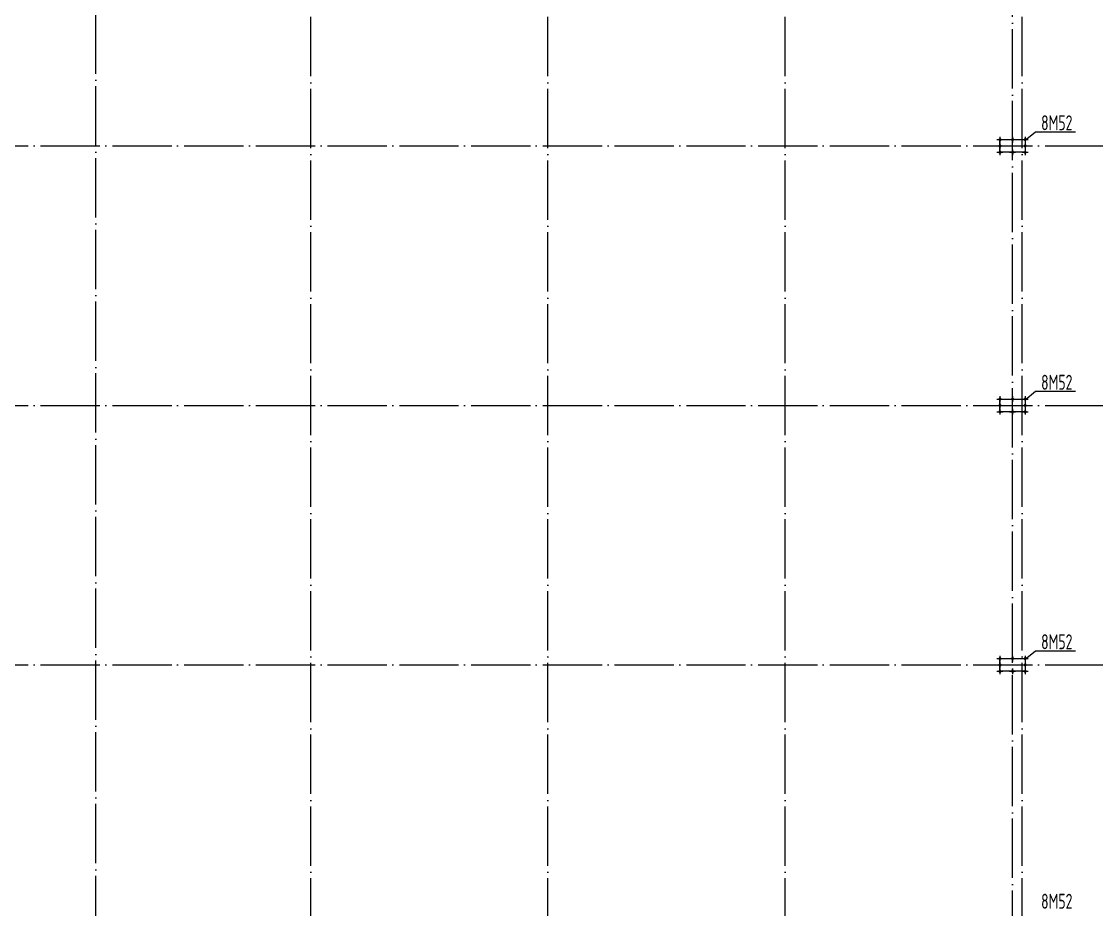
# Model space of a CAD drawing. Extents: x 69728788 to 150676229, y 15322671 to 43663798.
# Drawn here: x 75162744 to 75199006, y 20583417 to 20613360 of the extents above; entities that cross this region are included whole.
import ezdxf

# ---------------------------------------------------------------- set-up
doc = ezdxf.new("R2010")
doc.units = 0
doc.header["$LTSCALE"] = 1000
doc.header["$MEASUREMENT"] = 0
doc.linetypes.add('DOTE', pattern=[2.42, 2, -0.2, 0.02, -0.2])
for name, color, linetype in [('10', 7, 'CONTINUOUS'), ('DOTE', 251, 'DOTE'), ('WALL', 4, 'CONTINUOUS'), ('底线', 250, 'CONTINUOUS')]:
    doc.layers.add(name, color=color, linetype=linetype)
doc.styles.add('TSSD_Rein', font='atssdeng.shx', dxfattribs={"width": 0.7, "bigfont": 'atssdchn.shx'})

msp = doc.modelspace()

# ---------------------------------------------------------------- linework, layer by layer
at = {"layer": '10'}
for p, q in [((75195648.1, 20609378.5), (75195744.1, 20609378.5)), ((75195648.1, 20609378.5), (75195744.1, 20609378.5)), ((75195648.1, 20609378.5), (75195744.1, 20609378.5)), ((75195648.1, 20609378.5), (75195744.1, 20609378.5)), ((75195750.5, 20609473.6), (75195750.5, 20609283.4)), ((75195750.5, 20609473.6), (75195750.5, 20609283.4)), ((75195750.5, 20609473.6), (75195750.5, 20609283.4)), ((75195750.5, 20609473.6), (75195750.5, 20609283.4)), ((75195755.5, 20609378.5), (75195851.5, 20609378.5)), ((75196073.1, 20609378.5), (75196169.1, 20609378.5)), ((75196073.1, 20609378.5), (75196169.1, 20609378.5)), ((75196073.1, 20609378.5), (75196169.1, 20609378.5)), ((75196073.1, 20609378.5), (75196169.1, 20609378.5)), ((75196175.5, 20609473.6), (75196175.5, 20609283.4)), ((75196175.5, 20609473.6), (75196175.5, 20609283.4)), ((75196175.5, 20609473.6), (75196175.5, 20609283.4)), ((75196175.5, 20609473.6), (75196175.5, 20609283.4)), ((75196180.5, 20609378.5), (75196276.5, 20609378.5)), ((75196498.1, 20609378.5), (75196594.1, 20609378.5)), ((75196498.1, 20609378.5), (75196594.1, 20609378.5)), ((75196498.1, 20609378.5), (75196594.1, 20609378.5)), ((75196498.1, 20609378.5), (75196594.1, 20609378.5)), ((75196600.5, 20609473.6), (75196600.5, 20609283.4)), ((75196600.5, 20609473.6), (75196600.5, 20609283.4)), ((75196600.5, 20609473.6), (75196600.5, 20609283.4)), ((75196600.5, 20609473.6), (75196600.5, 20609283.4)), ((75196605.5, 20609378.5), (75196701.5, 20609378.5)), ((75195648.1, 20609163.5), (75195744.1, 20609163.5)), ((75195648.1, 20609163.5), (75195744.1, 20609163.5)), ((75195648.1, 20609163.5), (75195744.1, 20609163.5)), ((75195648.1, 20609163.5), (75195744.1, 20609163.5)), ((75195648.1, 20608948.5), (75195744.1, 20608948.5)), ((75195648.1, 20608948.5), (75195744.1, 20608948.5)), ((75195648.1, 20608948.5), (75195744.1, 20608948.5)), ((75195648.1, 20608948.5), (75195744.1, 20608948.5)), ((75195750.5, 20609258.6), (75195750.5, 20609068.4)), ((75195750.5, 20609258.6), (75195750.5, 20609068.4)), ((75195750.5, 20609258.6), (75195750.5, 20609068.4)), ((75195750.5, 20609258.6), (75195750.5, 20609068.4)), ((75195750.5, 20609043.6), (75195750.5, 20608853.4)), ((75195750.5, 20609043.6), (75195750.5, 20608853.4)), ((75195750.5, 20609043.6), (75195750.5, 20608853.4)), ((75195750.5, 20609043.6), (75195750.5, 20608853.4)), ((75195755.5, 20609163.5), (75195851.5, 20609163.5)), ((75195755.5, 20608948.5), (75195851.5, 20608948.5)), ((75196073.1, 20608948.5), (75196169.1, 20608948.5)), ((75196073.1, 20608948.5), (75196169.1, 20608948.5)), ((75196073.1, 20608948.5), (75196169.1, 20608948.5)), ((75196073.1, 20608948.5), (75196169.1, 20608948.5)), ((75196175.5, 20609043.6), (75196175.5, 20608853.4)), ((75196175.5, 20609043.6), (75196175.5, 20608853.4)), ((75196175.5, 20609043.6), (75196175.5, 20608853.4)), ((75196175.5, 20609043.6), (75196175.5, 20608853.4)), ((75196180.5, 20608948.5), (75196276.5, 20608948.5)), ((75196498.1, 20609163.5), (75196594.1, 20609163.5)), ((75196498.1, 20609163.5), (75196594.1, 20609163.5)), ((75196498.1, 20609163.5), (75196594.1, 20609163.5)), ((75196498.1, 20609163.5), (75196594.1, 20609163.5)), ((75196498.1, 20608948.5), (75196594.1, 20608948.5)), ((75196498.1, 20608948.5), (75196594.1, 20608948.5)), ((75196498.1, 20608948.5), (75196594.1, 20608948.5)), ((75196498.1, 20608948.5), (75196594.1, 20608948.5)), ((75196600.5, 20609258.6), (75196600.5, 20609068.4)), ((75196600.5, 20609258.6), (75196600.5, 20609068.4)), ((75196600.5, 20609258.6), (75196600.5, 20609068.4)), ((75196600.5, 20609258.6), (75196600.5, 20609068.4)), ((75196600.5, 20609043.6), (75196600.5, 20608853.4)), ((75196600.5, 20609043.6), (75196600.5, 20608853.4)), ((75196600.5, 20609043.6), (75196600.5, 20608853.4)), ((75196600.5, 20609043.6), (75196600.5, 20608853.4)), ((75196605.5, 20609163.5), (75196701.5, 20609163.5)), ((75196605.5, 20608948.5), (75196701.5, 20608948.5)), ((75195648.1, 20600628.5), (75195744.1, 20600628.5)), ((75195648.1, 20600628.5), (75195744.1, 20600628.5)), ((75195648.1, 20600628.5), (75195744.1, 20600628.5)), ((75195648.1, 20600628.5), (75195744.1, 20600628.5)), ((75195750.5, 20600723.6), (75195750.5, 20600533.4)), ((75195750.5, 20600723.6), (75195750.5, 20600533.4)), ((75195750.5, 20600723.6), (75195750.5, 20600533.4)), ((75195750.5, 20600723.6), (75195750.5, 20600533.4)), ((75195755.5, 20600628.5), (75195851.5, 20600628.5)), ((75196073.1, 20600628.5), (75196169.1, 20600628.5)), ((75196073.1, 20600628.5), (75196169.1, 20600628.5)), ((75196073.1, 20600628.5), (75196169.1, 20600628.5)), ((75196073.1, 20600628.5), (75196169.1, 20600628.5)), ((75196175.5, 20600723.6), (75196175.5, 20600533.4)), ((75196175.5, 20600723.6), (75196175.5, 20600533.4)), ((75196175.5, 20600723.6), (75196175.5, 20600533.4)), ((75196175.5, 20600723.6), (75196175.5, 20600533.4)), ((75196180.5, 20600628.5), (75196276.5, 20600628.5)), ((75196498.1, 20600628.5), (75196594.1, 20600628.5)), ((75196498.1, 20600628.5), (75196594.1, 20600628.5)), ((75196498.1, 20600628.5), (75196594.1, 20600628.5)), ((75196498.1, 20600628.5), (75196594.1, 20600628.5)), ((75196600.5, 20600723.6), (75196600.5, 20600533.4)), ((75196600.5, 20600723.6), (75196600.5, 20600533.4)), ((75196600.5, 20600723.6), (75196600.5, 20600533.4)), ((75196600.5, 20600723.6), (75196600.5, 20600533.4)), ((75196605.5, 20600628.5), (75196701.5, 20600628.5)), ((75195648.1, 20600413.5), (75195744.1, 20600413.5)), ((75195648.1, 20600413.5), (75195744.1, 20600413.5)), ((75195648.1, 20600413.5), (75195744.1, 20600413.5)), ((75195648.1, 20600413.5), (75195744.1, 20600413.5)), ((75195750.5, 20600508.6), (75195750.5, 20600318.4)), ((75195750.5, 20600508.6), (75195750.5, 20600318.4)), ((75195750.5, 20600508.6), (75195750.5, 20600318.4)), ((75195750.5, 20600508.6), (75195750.5, 20600318.4)), ((75195750.5, 20600293.6), (75195750.5, 20600103.4)), ((75195750.5, 20600293.6), (75195750.5, 20600103.4)), ((75195750.5, 20600293.6), (75195750.5, 20600103.4)), ((75195750.5, 20600293.6), (75195750.5, 20600103.4)), ((75195755.5, 20600413.5), (75195851.5, 20600413.5)), ((75196175.5, 20600293.6), (75196175.5, 20600103.4)), ((75196175.5, 20600293.6), (75196175.5, 20600103.4)), ((75196175.5, 20600293.6), (75196175.5, 20600103.4)), ((75196175.5, 20600293.6), (75196175.5, 20600103.4)), ((75196498.1, 20600413.5), (75196594.1, 20600413.5)), ((75196498.1, 20600413.5), (75196594.1, 20600413.5)), ((75196498.1, 20600413.5), (75196594.1, 20600413.5)), ((75196498.1, 20600413.5), (75196594.1, 20600413.5)), ((75196600.5, 20600508.6), (75196600.5, 20600318.4)), ((75196600.5, 20600508.6), (75196600.5, 20600318.4)), ((75196600.5, 20600508.6), (75196600.5, 20600318.4)), ((75196600.5, 20600508.6), (75196600.5, 20600318.4)), ((75196600.5, 20600293.6), (75196600.5, 20600103.4)), ((75196600.5, 20600293.6), (75196600.5, 20600103.4)), ((75196600.5, 20600293.6), (75196600.5, 20600103.4)), ((75196600.5, 20600293.6), (75196600.5, 20600103.4)), ((75196605.5, 20600413.5), (75196701.5, 20600413.5)), ((75195648.1, 20600198.5), (75195744.1, 20600198.5)), ((75195648.1, 20600198.5), (75195744.1, 20600198.5)), ((75195648.1, 20600198.5), (75195744.1, 20600198.5)), ((75195648.1, 20600198.5), (75195744.1, 20600198.5)), ((75195755.5, 20600198.5), (75195851.5, 20600198.5)), ((75196073.1, 20600198.5), (75196169.1, 20600198.5)), ((75196073.1, 20600198.5), (75196169.1, 20600198.5)), ((75196073.1, 20600198.5), (75196169.1, 20600198.5)), ((75196073.1, 20600198.5), (75196169.1, 20600198.5)), ((75196180.5, 20600198.5), (75196276.5, 20600198.5)), ((75196498.1, 20600198.5), (75196594.1, 20600198.5)), ((75196498.1, 20600198.5), (75196594.1, 20600198.5)), ((75196498.1, 20600198.5), (75196594.1, 20600198.5)), ((75196498.1, 20600198.5), (75196594.1, 20600198.5)), ((75196605.5, 20600198.5), (75196701.5, 20600198.5)), ((75195648.1, 20591878.5), (75195744.1, 20591878.5)), ((75195648.1, 20591878.5), (75195744.1, 20591878.5)), ((75195648.1, 20591878.5), (75195744.1, 20591878.5)), ((75195648.1, 20591878.5), (75195744.1, 20591878.5)), ((75195750.5, 20591973.6), (75195750.5, 20591783.4)), ((75195750.5, 20591973.6), (75195750.5, 20591783.4)), ((75195750.5, 20591973.6), (75195750.5, 20591783.4)), ((75195750.5, 20591973.6), (75195750.5, 20591783.4)), ((75195755.5, 20591878.5), (75195851.5, 20591878.5)), ((75196073.1, 20591878.5), (75196169.1, 20591878.5)), ((75196073.1, 20591878.5), (75196169.1, 20591878.5)), ((75196073.1, 20591878.5), (75196169.1, 20591878.5)), ((75196073.1, 20591878.5), (75196169.1, 20591878.5)), ((75196175.5, 20591973.6), (75196175.5, 20591783.4)), ((75196175.5, 20591973.6), (75196175.5, 20591783.4)), ((75196175.5, 20591973.6), (75196175.5, 20591783.4)), ((75196175.5, 20591973.6), (75196175.5, 20591783.4)), ((75196180.5, 20591878.5), (75196276.5, 20591878.5)), ((75196498.1, 20591878.5), (75196594.1, 20591878.5)), ((75196498.1, 20591878.5), (75196594.1, 20591878.5)), ((75196498.1, 20591878.5), (75196594.1, 20591878.5)), ((75196498.1, 20591878.5), (75196594.1, 20591878.5)), ((75196600.5, 20591973.6), (75196600.5, 20591783.4)), ((75196600.5, 20591973.6), (75196600.5, 20591783.4)), ((75196600.5, 20591973.6), (75196600.5, 20591783.4)), ((75196600.5, 20591973.6), (75196600.5, 20591783.4)), ((75196605.5, 20591878.5), (75196701.5, 20591878.5)), ((75195648.1, 20591663.5), (75195744.1, 20591663.5)), ((75195648.1, 20591663.5), (75195744.1, 20591663.5)), ((75195648.1, 20591663.5), (75195744.1, 20591663.5)), ((75195648.1, 20591663.5), (75195744.1, 20591663.5)), ((75195750.5, 20591758.6), (75195750.5, 20591568.4)), ((75195750.5, 20591758.6), (75195750.5, 20591568.4)), ((75195750.5, 20591758.6), (75195750.5, 20591568.4)), ((75195750.5, 20591758.6), (75195750.5, 20591568.4)), ((75195750.5, 20591543.6), (75195750.5, 20591353.4)), ((75195750.5, 20591543.6), (75195750.5, 20591353.4)), ((75195750.5, 20591543.6), (75195750.5, 20591353.4)), ((75195750.5, 20591543.6), (75195750.5, 20591353.4)), ((75195755.5, 20591663.5), (75195851.5, 20591663.5)), ((75196175.5, 20591543.6), (75196175.5, 20591353.4)), ((75196175.5, 20591543.6), (75196175.5, 20591353.4)), ((75196175.5, 20591543.6), (75196175.5, 20591353.4)), ((75196175.5, 20591543.6), (75196175.5, 20591353.4)), ((75196498.1, 20591663.5), (75196594.1, 20591663.5)), ((75196498.1, 20591663.5), (75196594.1, 20591663.5)), ((75196498.1, 20591663.5), (75196594.1, 20591663.5)), ((75196498.1, 20591663.5), (75196594.1, 20591663.5)), ((75196600.5, 20591758.6), (75196600.5, 20591568.4)), ((75196600.5, 20591758.6), (75196600.5, 20591568.4)), ((75196600.5, 20591758.6), (75196600.5, 20591568.4)), ((75196600.5, 20591758.6), (75196600.5, 20591568.4)), ((75196600.5, 20591543.6), (75196600.5, 20591353.4)), ((75196600.5, 20591543.6), (75196600.5, 20591353.4)), ((75196600.5, 20591543.6), (75196600.5, 20591353.4)), ((75196600.5, 20591543.6), (75196600.5, 20591353.4)), ((75196605.5, 20591663.5), (75196701.5, 20591663.5)), ((75195648.1, 20591448.5), (75195744.1, 20591448.5)), ((75195648.1, 20591448.5), (75195744.1, 20591448.5)), ((75195648.1, 20591448.5), (75195744.1, 20591448.5)), ((75195648.1, 20591448.5), (75195744.1, 20591448.5)), ((75195755.5, 20591448.5), (75195851.5, 20591448.5)), ((75196073.1, 20591448.5), (75196169.1, 20591448.5)), ((75196073.1, 20591448.5), (75196169.1, 20591448.5)), ((75196073.1, 20591448.5), (75196169.1, 20591448.5)), ((75196073.1, 20591448.5), (75196169.1, 20591448.5)), ((75196180.5, 20591448.5), (75196276.5, 20591448.5)), ((75196498.1, 20591448.5), (75196594.1, 20591448.5)), ((75196498.1, 20591448.5), (75196594.1, 20591448.5)), ((75196498.1, 20591448.5), (75196594.1, 20591448.5)), ((75196498.1, 20591448.5), (75196594.1, 20591448.5)), ((75196605.5, 20591448.5), (75196701.5, 20591448.5))]:
    msp.add_line(p, q, dxfattribs=at)
at = {"layer": '10', "const_width": 51.2}
for points in [[(75195750.5, 20609352.9, 1), (75195750.5, 20609404.1, 1), (75195750.5, 20609352.9)], [(75195750.5, 20609352.9, 1), (75195750.5, 20609404.1, 1), (75195750.5, 20609352.9)], [(75195750.5, 20609352.9, 1), (75195750.5, 20609404.1, 1), (75195750.5, 20609352.9)], [(75195750.5, 20609352.9, 1), (75195750.5, 20609404.1, 1), (75195750.5, 20609352.9)], [(75196175.5, 20609352.9, 1), (75196175.5, 20609404.1, 1), (75196175.5, 20609352.9)], [(75196175.5, 20609352.9, 1), (75196175.5, 20609404.1, 1), (75196175.5, 20609352.9)], [(75196175.5, 20609352.9, 1), (75196175.5, 20609404.1, 1), (75196175.5, 20609352.9)], [(75196175.5, 20609352.9, 1), (75196175.5, 20609404.1, 1), (75196175.5, 20609352.9)], [(75196600.5, 20609352.9, 1), (75196600.5, 20609404.1, 1), (75196600.5, 20609352.9)], [(75196600.5, 20609352.9, 1), (75196600.5, 20609404.1, 1), (75196600.5, 20609352.9)], [(75196600.5, 20609352.9, 1), (75196600.5, 20609404.1, 1), (75196600.5, 20609352.9)], [(75196600.5, 20609352.9, 1), (75196600.5, 20609404.1, 1), (75196600.5, 20609352.9)], [(75195750.5, 20609137.9, 1), (75195750.5, 20609189.1, 1), (75195750.5, 20609137.9)], [(75195750.5, 20609137.9, 1), (75195750.5, 20609189.1, 1), (75195750.5, 20609137.9)], [(75195750.5, 20609137.9, 1), (75195750.5, 20609189.1, 1), (75195750.5, 20609137.9)], [(75195750.5, 20609137.9, 1), (75195750.5, 20609189.1, 1), (75195750.5, 20609137.9)], [(75195750.5, 20608922.9, 1), (75195750.5, 20608974.1, 1), (75195750.5, 20608922.9)], [(75195750.5, 20608922.9, 1), (75195750.5, 20608974.1, 1), (75195750.5, 20608922.9)], [(75195750.5, 20608922.9, 1), (75195750.5, 20608974.1, 1), (75195750.5, 20608922.9)], [(75195750.5, 20608922.9, 1), (75195750.5, 20608974.1, 1), (75195750.5, 20608922.9)], [(75196175.5, 20608922.9, 1), (75196175.5, 20608974.1, 1), (75196175.5, 20608922.9)], [(75196175.5, 20608922.9, 1), (75196175.5, 20608974.1, 1), (75196175.5, 20608922.9)], [(75196175.5, 20608922.9, 1), (75196175.5, 20608974.1, 1), (75196175.5, 20608922.9)], [(75196175.5, 20608922.9, 1), (75196175.5, 20608974.1, 1), (75196175.5, 20608922.9)], [(75196600.5, 20609137.9, 1), (75196600.5, 20609189.1, 1), (75196600.5, 20609137.9)], [(75196600.5, 20609137.9, 1), (75196600.5, 20609189.1, 1), (75196600.5, 20609137.9)], [(75196600.5, 20609137.9, 1), (75196600.5, 20609189.1, 1), (75196600.5, 20609137.9)], [(75196600.5, 20609137.9, 1), (75196600.5, 20609189.1, 1), (75196600.5, 20609137.9)], [(75196600.5, 20608922.9, 1), (75196600.5, 20608974.1, 1), (75196600.5, 20608922.9)], [(75196600.5, 20608922.9, 1), (75196600.5, 20608974.1, 1), (75196600.5, 20608922.9)], [(75196600.5, 20608922.9, 1), (75196600.5, 20608974.1, 1), (75196600.5, 20608922.9)], [(75196600.5, 20608922.9, 1), (75196600.5, 20608974.1, 1), (75196600.5, 20608922.9)], [(75195750.5, 20600602.9, 1), (75195750.5, 20600654.1, 1), (75195750.5, 20600602.9)], [(75195750.5, 20600602.9, 1), (75195750.5, 20600654.1, 1), (75195750.5, 20600602.9)], [(75195750.5, 20600602.9, 1), (75195750.5, 20600654.1, 1), (75195750.5, 20600602.9)], [(75195750.5, 20600602.9, 1), (75195750.5, 20600654.1, 1), (75195750.5, 20600602.9)], [(75196175.5, 20600602.9, 1), (75196175.5, 20600654.1, 1), (75196175.5, 20600602.9)], [(75196175.5, 20600602.9, 1), (75196175.5, 20600654.1, 1), (75196175.5, 20600602.9)], [(75196175.5, 20600602.9, 1), (75196175.5, 20600654.1, 1), (75196175.5, 20600602.9)], [(75196175.5, 20600602.9, 1), (75196175.5, 20600654.1, 1), (75196175.5, 20600602.9)], [(75196600.5, 20600602.9, 1), (75196600.5, 20600654.1, 1), (75196600.5, 20600602.9)], [(75196600.5, 20600602.9, 1), (75196600.5, 20600654.1, 1), (75196600.5, 20600602.9)], [(75196600.5, 20600602.9, 1), (75196600.5, 20600654.1, 1), (75196600.5, 20600602.9)], [(75196600.5, 20600602.9, 1), (75196600.5, 20600654.1, 1), (75196600.5, 20600602.9)], [(75195750.5, 20600387.9, 1), (75195750.5, 20600439.1, 1), (75195750.5, 20600387.9)], [(75195750.5, 20600387.9, 1), (75195750.5, 20600439.1, 1), (75195750.5, 20600387.9)], [(75195750.5, 20600387.9, 1), (75195750.5, 20600439.1, 1), (75195750.5, 20600387.9)], [(75195750.5, 20600387.9, 1), (75195750.5, 20600439.1, 1), (75195750.5, 20600387.9)], [(75195750.5, 20600172.9, 1), (75195750.5, 20600224.1, 1), (75195750.5, 20600172.9)], [(75195750.5, 20600172.9, 1), (75195750.5, 20600224.1, 1), (75195750.5, 20600172.9)], [(75195750.5, 20600172.9, 1), (75195750.5, 20600224.1, 1), (75195750.5, 20600172.9)], [(75195750.5, 20600172.9, 1), (75195750.5, 20600224.1, 1), (75195750.5, 20600172.9)], [(75196175.5, 20600172.9, 1), (75196175.5, 20600224.1, 1), (75196175.5, 20600172.9)], [(75196175.5, 20600172.9, 1), (75196175.5, 20600224.1, 1), (75196175.5, 20600172.9)], [(75196175.5, 20600172.9, 1), (75196175.5, 20600224.1, 1), (75196175.5, 20600172.9)], [(75196175.5, 20600172.9, 1), (75196175.5, 20600224.1, 1), (75196175.5, 20600172.9)], [(75196600.5, 20600387.9, 1), (75196600.5, 20600439.1, 1), (75196600.5, 20600387.9)], [(75196600.5, 20600387.9, 1), (75196600.5, 20600439.1, 1), (75196600.5, 20600387.9)], [(75196600.5, 20600387.9, 1), (75196600.5, 20600439.1, 1), (75196600.5, 20600387.9)], [(75196600.5, 20600387.9, 1), (75196600.5, 20600439.1, 1), (75196600.5, 20600387.9)], [(75196600.5, 20600172.9, 1), (75196600.5, 20600224.1, 1), (75196600.5, 20600172.9)], [(75196600.5, 20600172.9, 1), (75196600.5, 20600224.1, 1), (75196600.5, 20600172.9)], [(75196600.5, 20600172.9, 1), (75196600.5, 20600224.1, 1), (75196600.5, 20600172.9)], [(75196600.5, 20600172.9, 1), (75196600.5, 20600224.1, 1), (75196600.5, 20600172.9)], [(75195750.5, 20591852.9, 1), (75195750.5, 20591904.1, 1), (75195750.5, 20591852.9)], [(75195750.5, 20591852.9, 1), (75195750.5, 20591904.1, 1), (75195750.5, 20591852.9)], [(75195750.5, 20591852.9, 1), (75195750.5, 20591904.1, 1), (75195750.5, 20591852.9)], [(75195750.5, 20591852.9, 1), (75195750.5, 20591904.1, 1), (75195750.5, 20591852.9)], [(75196175.5, 20591852.9, 1), (75196175.5, 20591904.1, 1), (75196175.5, 20591852.9)], [(75196175.5, 20591852.9, 1), (75196175.5, 20591904.1, 1), (75196175.5, 20591852.9)], [(75196175.5, 20591852.9, 1), (75196175.5, 20591904.1, 1), (75196175.5, 20591852.9)], [(75196175.5, 20591852.9, 1), (75196175.5, 20591904.1, 1), (75196175.5, 20591852.9)], [(75196600.5, 20591852.9, 1), (75196600.5, 20591904.1, 1), (75196600.5, 20591852.9)], [(75196600.5, 20591852.9, 1), (75196600.5, 20591904.1, 1), (75196600.5, 20591852.9)], [(75196600.5, 20591852.9, 1), (75196600.5, 20591904.1, 1), (75196600.5, 20591852.9)], [(75196600.5, 20591852.9, 1), (75196600.5, 20591904.1, 1), (75196600.5, 20591852.9)], [(75195750.5, 20591637.9, 1), (75195750.5, 20591689.1, 1), (75195750.5, 20591637.9)], [(75195750.5, 20591637.9, 1), (75195750.5, 20591689.1, 1), (75195750.5, 20591637.9)], [(75195750.5, 20591637.9, 1), (75195750.5, 20591689.1, 1), (75195750.5, 20591637.9)], [(75195750.5, 20591637.9, 1), (75195750.5, 20591689.1, 1), (75195750.5, 20591637.9)], [(75196600.5, 20591637.9, 1), (75196600.5, 20591689.1, 1), (75196600.5, 20591637.9)], [(75196600.5, 20591637.9, 1), (75196600.5, 20591689.1, 1), (75196600.5, 20591637.9)], [(75196600.5, 20591637.9, 1), (75196600.5, 20591689.1, 1), (75196600.5, 20591637.9)], [(75196600.5, 20591637.9, 1), (75196600.5, 20591689.1, 1), (75196600.5, 20591637.9)], [(75195750.5, 20591422.9, 1), (75195750.5, 20591474.1, 1), (75195750.5, 20591422.9)], [(75195750.5, 20591422.9, 1), (75195750.5, 20591474.1, 1), (75195750.5, 20591422.9)], [(75195750.5, 20591422.9, 1), (75195750.5, 20591474.1, 1), (75195750.5, 20591422.9)], [(75195750.5, 20591422.9, 1), (75195750.5, 20591474.1, 1), (75195750.5, 20591422.9)], [(75196175.5, 20591422.9, 1), (75196175.5, 20591474.1, 1), (75196175.5, 20591422.9)], [(75196175.5, 20591422.9, 1), (75196175.5, 20591474.1, 1), (75196175.5, 20591422.9)], [(75196175.5, 20591422.9, 1), (75196175.5, 20591474.1, 1), (75196175.5, 20591422.9)], [(75196175.5, 20591422.9, 1), (75196175.5, 20591474.1, 1), (75196175.5, 20591422.9)], [(75196600.5, 20591422.9, 1), (75196600.5, 20591474.1, 1), (75196600.5, 20591422.9)], [(75196600.5, 20591422.9, 1), (75196600.5, 20591474.1, 1), (75196600.5, 20591422.9)], [(75196600.5, 20591422.9, 1), (75196600.5, 20591474.1, 1), (75196600.5, 20591422.9)], [(75196600.5, 20591422.9, 1), (75196600.5, 20591474.1, 1), (75196600.5, 20591422.9)]]:
    msp.add_lwpolyline(points, format="xyb", close=True, dxfattribs=at)
at = {"layer": 'DOTE'}
for p, q in [((75165250.1, 20538996.5), (75165250.1, 20632996.5)), ((75172500.5, 20538913.5), (75172500.5, 20632913.5)), ((75180500.5, 20538913.5), (75180500.5, 20632913.5)), ((75188500.5, 20538913.5), (75188500.5, 20632913.5)), ((75196175.5, 20577219.6), (75196175.5, 20632913.5)), ((75196500.5, 20538913.5), (75196500.5, 20632913.5)), ((75122250.5, 20609163.5), (75232250.5, 20609163.5)), ((75122250.5, 20600413.5), (75232250.5, 20600413.5)), ((75122250.5, 20591663.5), (75232250.5, 20591663.5))]:
    msp.add_line(p, q, dxfattribs=at)
at = {"layer": 'WALL'}
for points in [[(75196594.3, 20609353.1), (75196953.3, 20609640.5), (75198299.7, 20609640.5)], [(75196594.3, 20600603.1), (75196953.3, 20600890.5), (75198299.7, 20600890.5)], [(75196594.3, 20591853.1), (75196953.3, 20592140.5), (75198299.7, 20592140.5)]]:
    msp.add_lwpolyline(points, dxfattribs=at)
at = {"layer": '底线'}
for points in [[(75195750.5, 20609378.5), (75196600.5, 20609378.5), (75196600.5, 20608948.5), (75195750.5, 20608948.5)], [(75195750.5, 20600628.5), (75196600.5, 20600628.5), (75196600.5, 20600198.5), (75195750.5, 20600198.5)], [(75195750.5, 20591878.5), (75196600.5, 20591878.5), (75196600.5, 20591448.5), (75195750.5, 20591448.5)]]:
    msp.add_lwpolyline(points, close=True, dxfattribs=at)

# ---------------------------------------------------------------- texts
at = {"layer": 'WALL', "style": 'TSSD_Rein', "width": 0.7}
for p in [(75197137, 20609693.1), (75197137, 20600943.1), (75197137, 20592193.1), (75197137, 20583443.1)]:
    msp.add_text('8M52', height=504, dxfattribs=at).set_placement(p)

doc.saveas('drawing.dxf')
